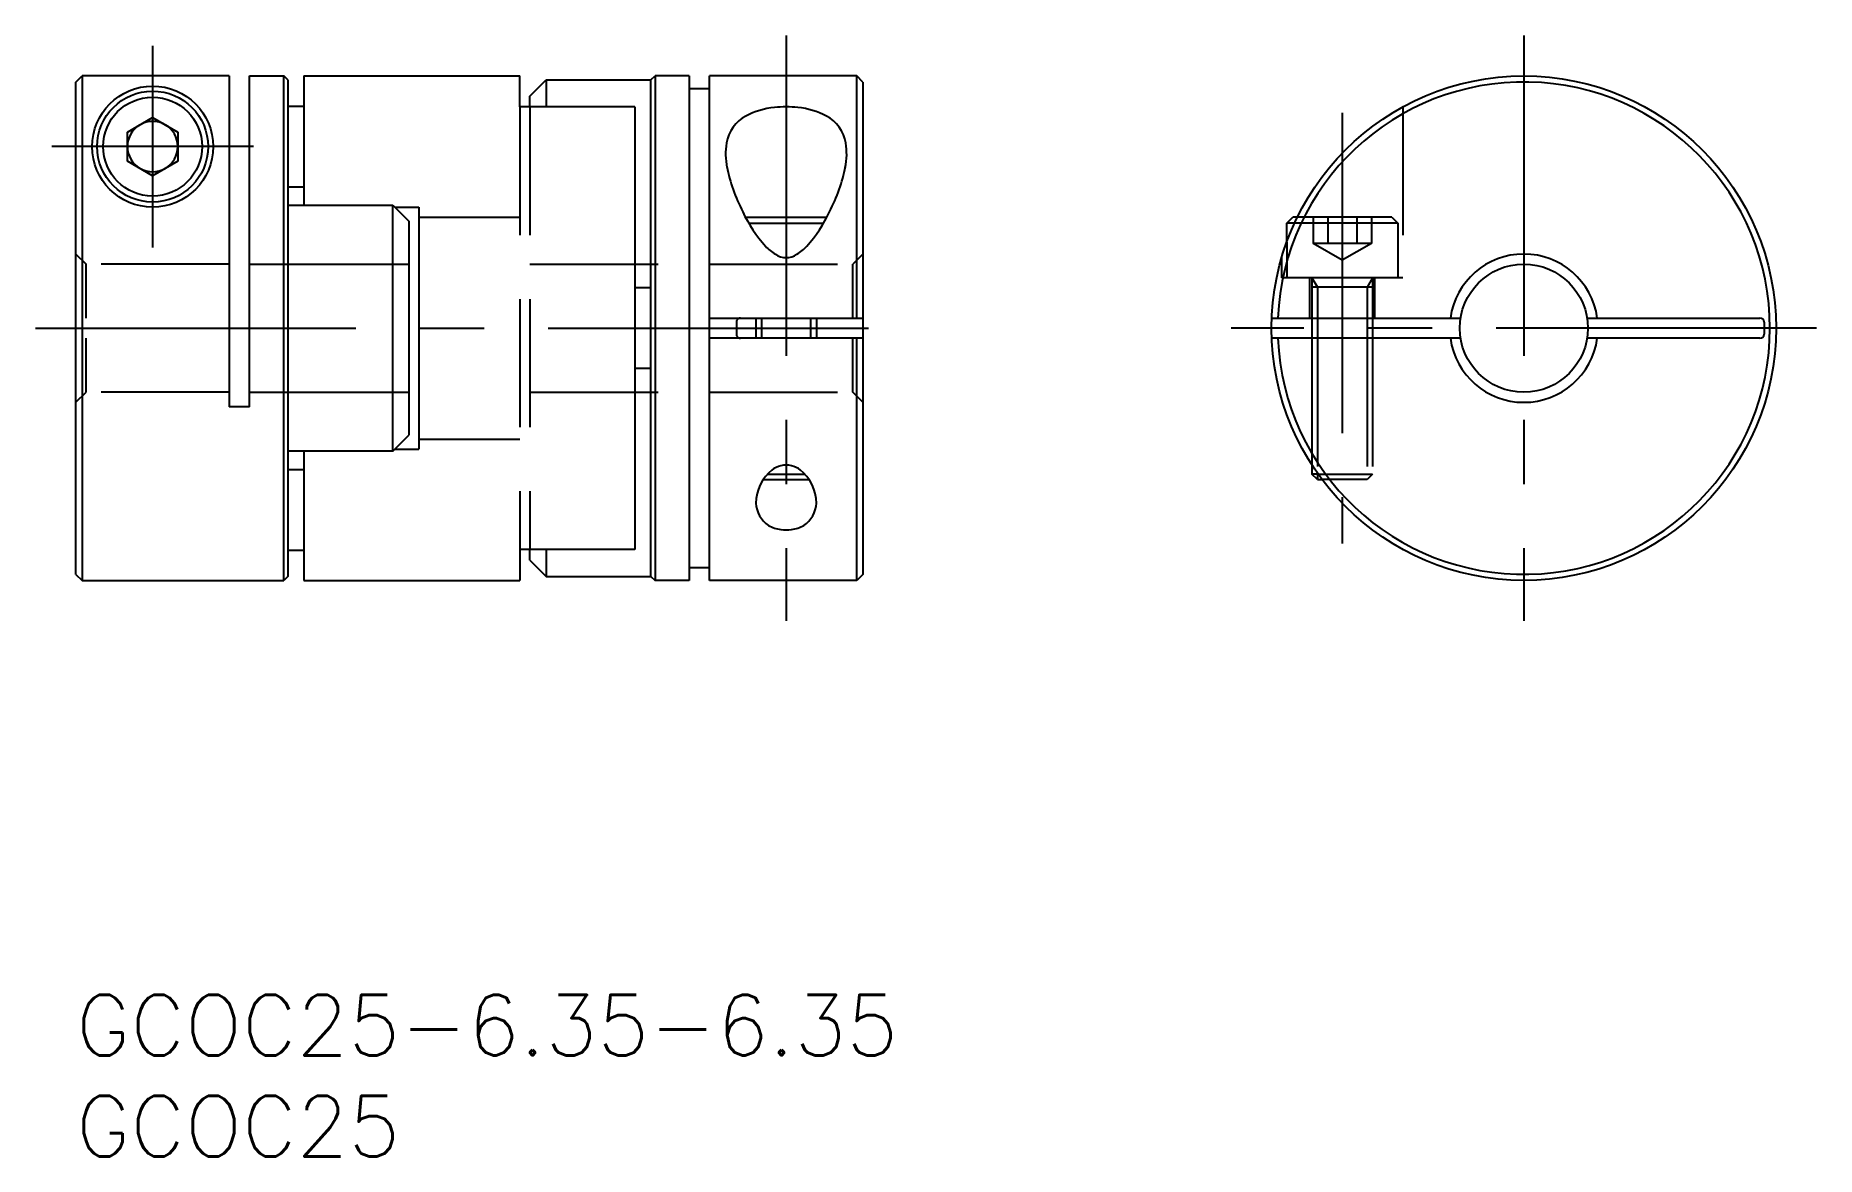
# Model space of a CAD drawing. Extents: x -2 to 86.3, y -8 to 47.5.
import ezdxf

# ---------------------------------------------------------------- set-up
doc = ezdxf.new("R2010")
doc.units = 0
doc.header["$LTSCALE"] = 0.5
doc.linetypes.add('CENTER', pattern=[50.8, 31.75, -6.35, 6.35, -6.35])
doc.linetypes.add('DASHED', pattern=[19.05, 12.7, -6.35])
doc.layers.get('0').update_dxf_attribs({"linetype": 'CONTINUOUS'})
doc.layers.add('CENTER', color=1, linetype='CENTER')
doc.styles.get("Standard").update_dxf_attribs({"font": 'txt.shx', "height": 3, "bigfont": 'bigfont.shx'})

# ---------------------------------------------------------------- blocks, each defined once
blk = doc.blocks.new('*U15')
at = {"color": 7, "linetype": 'CONTINUOUS'}
blk.add_text('GCOC25-6.35-6.35', height=3, dxfattribs=at).set_placement((0, -3))
blk = doc.blocks.new('*U16')
at = {"color": 7, "linetype": 'CONTINUOUS'}
blk.add_text('GCOC25', height=3, dxfattribs=at).set_placement((0, -8))

msp = doc.modelspace()

# ---------------------------------------------------------------- linework, layer by layer
at = {"color": 7, "linetype": 'CONTINUOUS'}
for p, q in [((0, 45.247), (0.3, 45.547)), ((0, 20.847), (0, 45.247)), ((0.3, 45.547), (0.3, 20.547)), ((7.6, 45.547), (0.3, 45.547)), ((7.6, 45.547), (7.6, 29.144)), ((8.6, 29.144), (8.6, 45.547)), ((8.6, 45.547), (10.3, 45.547)), ((10.3, 20.547), (10.3, 45.547)), ((10.5, 45.347), (10.3, 45.547)), ((10.5, 45.347), (10.5, 20.747)), ((22.5, 44.547), (23.3, 45.347)), ((23.3, 45.347), (23.3, 44.013)), ((23.3, 45.347), (28.5, 45.347)), ((28.5, 45.347), (28.7, 45.547)), ((28.5, 20.747), (28.5, 45.347)), ((28.7, 45.547), (28.7, 20.547)), ((30.4, 45.547), (28.7, 45.547)), ((30.4, 45.547), (30.4, 20.547)), ((31.4, 20.547), (31.4, 45.547)), ((38.7, 45.547), (31.4, 45.547)), ((38.7, 33.547), (38.7, 45.547)), ((39, 45.247), (38.7, 45.547)), ((39, 45.247), (39, 20.847)), ((22.5, 44.013), (22.5, 44.547)), ((30.4, 44.922), (31.4, 44.922)), ((2.55, 42.768), (3.8, 43.49)), ((3.8, 43.49), (5.05, 42.768)), ((2.55, 41.325), (2.55, 42.768)), ((5.05, 42.768), (5.05, 41.325)), ((3.8, 40.603), (2.55, 41.325)), ((5.05, 41.325), (3.8, 40.603)), ((10.5, 39.147), (15.7, 39.147)), ((15.7, 26.947), (15.7, 39.147)), ((15.7, 39.147), (16.5, 38.347)), ((16.5, 38.347), (16.5, 27.747)), ((33.182, 38.547), (37.218, 38.547)), ((33.35, 38.247), (37.05, 38.247)), ((60.012, 38.247), (60.312, 38.547)), ((60.395, 38.247), (60.012, 38.247)), ((60.012, 37.311), (60.012, 38.247)), ((60.537, 38.547), (60.312, 38.547)), ((31.4, 33.547), (39, 33.547)), ((33.7, 33.547), (33.7, 32.547)), ((36.7, 33.547), (36.7, 32.547)), ((59.272, 33.547), (68.627, 33.547)), ((61.262, 33.547), (61.262, 32.547)), ((64.262, 33.547), (64.262, 32.547)), ((74.897, 33.547), (83.466, 33.547)), ((32.733, 33.363), (32.733, 32.73)), ((83.666, 33.347), (83.666, 32.747)), ((39, 32.547), (31.4, 32.547)), ((38.7, 20.547), (38.7, 32.547)), ((68.627, 32.547), (59.272, 32.547)), ((83.466, 32.547), (74.897, 32.547)), ((8.6, 29.144), (7.6, 29.144)), ((15.7, 26.947), (16.5, 27.747)), ((15.7, 26.947), (10.5, 26.947)), ((34.278, 25.817), (36.122, 25.817)), ((61.262, 26.264), (61.262, 25.817)), ((61.533, 25.547), (61.262, 25.817)), ((61.565, 25.817), (61.262, 25.817)), ((61.533, 25.863), (61.533, 25.547)), ((34.064, 25.547), (36.336, 25.547)), ((61.533, 25.547), (61.762, 25.547)), ((22.5, 21.547), (22.5, 22.081)), ((23.3, 22.081), (23.3, 20.747)), ((22.5, 21.547), (23.3, 20.747)), ((0, 20.847), (0.3, 20.547)), ((0.3, 20.547), (10.3, 20.547)), ((10.5, 20.747), (10.3, 20.547)), ((23.3, 20.747), (28.5, 20.747)), ((28.5, 20.747), (28.7, 20.547)), ((30.4, 20.547), (28.7, 20.547)), ((31.4, 21.172), (30.4, 21.172)), ((38.7, 20.547), (31.4, 20.547)), ((39, 20.847), (38.7, 20.547))]:
    msp.add_line(p, q, dxfattribs=at)
for p, q in [((11.3, 45.547), (11.3, 39.147)), ((11.3, 45.547), (22, 45.547)), ((22, 44.013), (22, 45.547)), ((10.5, 44.047), (11.3, 44.047)), ((27.7, 44.013), (22, 44.013)), ((27.7, 44.013), (27.7, 22.081)), ((10.5, 40.047), (11.3, 40.047)), ((15.8, 39.047), (17, 39.047)), ((17, 39.047), (17, 27.047)), ((28.5, 35.047), (27.7, 35.047)), ((28.5, 31.047), (27.7, 31.047)), ((11.3, 26.947), (11.3, 20.547)), ((15.8, 27.047), (17, 27.047)), ((10.5, 26.047), (11.3, 26.047)), ((27.7, 22.081), (22, 22.081)), ((22, 22.081), (22, 20.547)), ((10.5, 22.047), (11.3, 22.047)), ((11.3, 20.547), (22, 20.547))]:
    msp.add_line(p, q)
at = {"color": 3, "linetype": 'DASHED'}
for p, q in [((22, 44.013), (22, 22.081)), ((22.5, 44.013), (22.5, 22.081)), ((65.762, 44.013), (65.762, 35.547)), ((17, 38.547), (22, 38.547)), ((65.512, 38.247), (60.395, 38.247)), ((65.212, 38.547), (60.537, 38.547)), ((61.319, 38.547), (61.319, 37.247)), ((62.04, 38.547), (62.04, 37.247)), ((63.484, 38.547), (63.484, 37.247)), ((64.205, 38.547), (64.205, 37.247)), ((65.212, 38.547), (65.512, 38.247)), ((65.512, 38.247), (65.512, 35.547)), ((60.012, 37.311), (60.012, 35.547)), ((64.205, 37.247), (61.319, 37.247)), ((62.762, 36.413), (61.319, 37.247)), ((64.205, 37.247), (62.762, 36.413)), ((0, 36.722), (0.5, 36.222)), ((7.6, 36.222), (0.5, 36.222)), ((0.5, 33.547), (0.5, 36.222)), ((22.5, 36.222), (30.4, 36.222)), ((31.4, 36.222), (38.5, 36.222)), ((39, 36.722), (38.5, 36.222)), ((38.5, 33.547), (38.5, 36.222)), ((59.762, 35.547), (59.762, 36.547)), ((65.762, 35.547), (59.762, 35.547)), ((61.162, 33.547), (61.162, 35.547)), ((61.262, 35.547), (61.533, 35.078)), ((61.262, 35.547), (61.262, 33.547)), ((64.262, 35.547), (63.992, 35.078)), ((64.262, 35.547), (64.262, 33.547)), ((64.362, 35.547), (64.362, 33.547)), ((64.262, 35.078), (61.262, 35.078)), ((61.533, 35.078), (61.533, 33.547)), ((63.992, 35.078), (63.992, 33.547)), ((0.5, 29.872), (0.5, 32.547)), ((38.5, 29.872), (38.5, 32.547)), ((61.262, 32.547), (61.262, 26.264)), ((61.533, 32.547), (61.533, 25.863)), ((63.992, 32.547), (63.992, 23.255)), ((64.262, 32.547), (64.262, 23.047)), ((0, 29.372), (0.5, 29.872)), ((7.6, 29.872), (0.5, 29.872)), ((22.5, 29.872), (30.4, 29.872)), ((31.4, 29.872), (38.5, 29.872)), ((39, 29.372), (38.5, 29.872)), ((17, 27.547), (22, 27.547)), ((61.565, 25.817), (64.262, 25.817)), ((64.262, 25.817), (63.992, 25.547)), ((63.992, 25.547), (61.762, 25.547))]:
    msp.add_line(p, q, dxfattribs=at)
at = {"color": 3, "linetype": 'CONTINUOUS'}
for p, q in [((8.6, 36.222), (16.5, 36.222)), ((33.97, 33.547), (33.97, 32.547)), ((36.429, 32.547), (36.429, 33.547)), ((61.533, 33.547), (61.533, 32.547)), ((63.992, 33.547), (63.992, 32.547)), ((8.6, 29.872), (16.5, 29.872))]:
    msp.add_line(p, q, dxfattribs=at)
at = {"color": 7, "linetype": 'CONTINUOUS'}
for centre, radius in [((3.8, 42.047), 3), ((71.762, 33.047), 12.5), ((3.8, 42.047), 2.75), ((3.799, 42.047), 2.45), ((71.762, 33.047), 3.175)]:
    msp.add_circle(centre, radius, dxfattribs=at)
for centre, radius, start, end in [((71.762, 33.047), 12.2, 182.34885, 177.65115), ((3.8, 42.047), 1.25, 60, 120), ((34.091, 41.913), 1.871, 118.3091, 170.40952), ((34.924, 40.365), 3.629, 94.84527, 118.2932), ((35.2, 38.64), 5.373, 83.77462, 96.22538), ((35.476, 40.365), 3.629, 61.7068, 85.15473), ((36.309, 41.913), 1.871, 9.59048, 61.6909), ((3.8, 42.047), 1.25, 120, 180), ((3.8, 42.047), 1.25, 0, 60), ((3.8, 42.047), 1.25, 180, 240), ((3.8, 42.047), 1.25, 300, 0), ((35.493, 41.676), 3.293, 170.40952, 191.6457), ((34.907, 41.676), 3.293, 348.3543, 9.59048), ((3.8, 42.047), 1.25, 240, 300), ((40.573, 42.723), 8.479, 191.30668, 207.40852), ((29.827, 42.723), 8.479, 332.59148, 348.69332), ((39.648, 41.969), 7.316, 205.50455, 221.6259), ((30.752, 41.969), 7.316, 318.3741, 334.49545), ((35.844, 38.625), 2.251, 222.30039, 238.41727), ((34.556, 38.625), 2.251, 301.58273, 317.69961), ((35.2, 37.517), 0.97, 236.56644, 303.43356), ((71.762, 33.047), 3.675, 7.8196, 172.1804), ((32.932, 33.347), 0.2, 89.59333, 184.82844), ((83.466, 33.347), 0.2, 0, 90), ((32.932, 32.747), 0.2, 175.17156, 270.40667), ((83.466, 32.747), 0.2, 270, 0), ((71.762, 33.047), 3.675, 187.8196, 352.1804), ((35.862, 24.346), 2.162, 128.89997, 179.30268), ((35.263, 24.974), 1.3, 104.53351, 126.68849), ((35.2, 25.188), 1.076, 75.87099, 104.12901), ((35.137, 24.974), 1.3, 53.31151, 75.46649), ((34.538, 24.346), 2.162, 0.69732, 51.10003), ((35.128, 24.456), 1.431, 183.38652, 235.78266), ((35.272, 24.456), 1.431, 304.21734, 356.61348), ((35.15, 24.7), 1.649, 239.92214, 262.36843), ((35.2, 24.919), 1.872, 261.73953, 278.26047), ((35.25, 24.7), 1.649, 277.63157, 300.07786)]:
    msp.add_arc(centre, radius, start, end, dxfattribs=at)
at = {"layer": 'CENTER', "color": 1, "linetype": 'CENTER'}
for p, q in [((3.799, 47.047), (3.799, 37.047)), ((35.2, 47.547), (35.2, 18.547)), ((71.762, 47.547), (71.762, 18.547)), ((62.762, 43.721), (62.762, 22.372)), ((8.801, 42.047), (-1.201, 42.047)), ((-2, 33.047), (41, 33.047)), ((86.262, 33.047), (57.262, 33.047))]:
    msp.add_line(p, q, dxfattribs=at)

# ---------------------------------------------------------------- block references
at = {"color": 7, "linetype": 'CONTINUOUS'}
for name in ['*U15', '*U16']:
    msp.add_blockref(name, (0, 0), dxfattribs=at)

doc.saveas('drawing.dxf')
